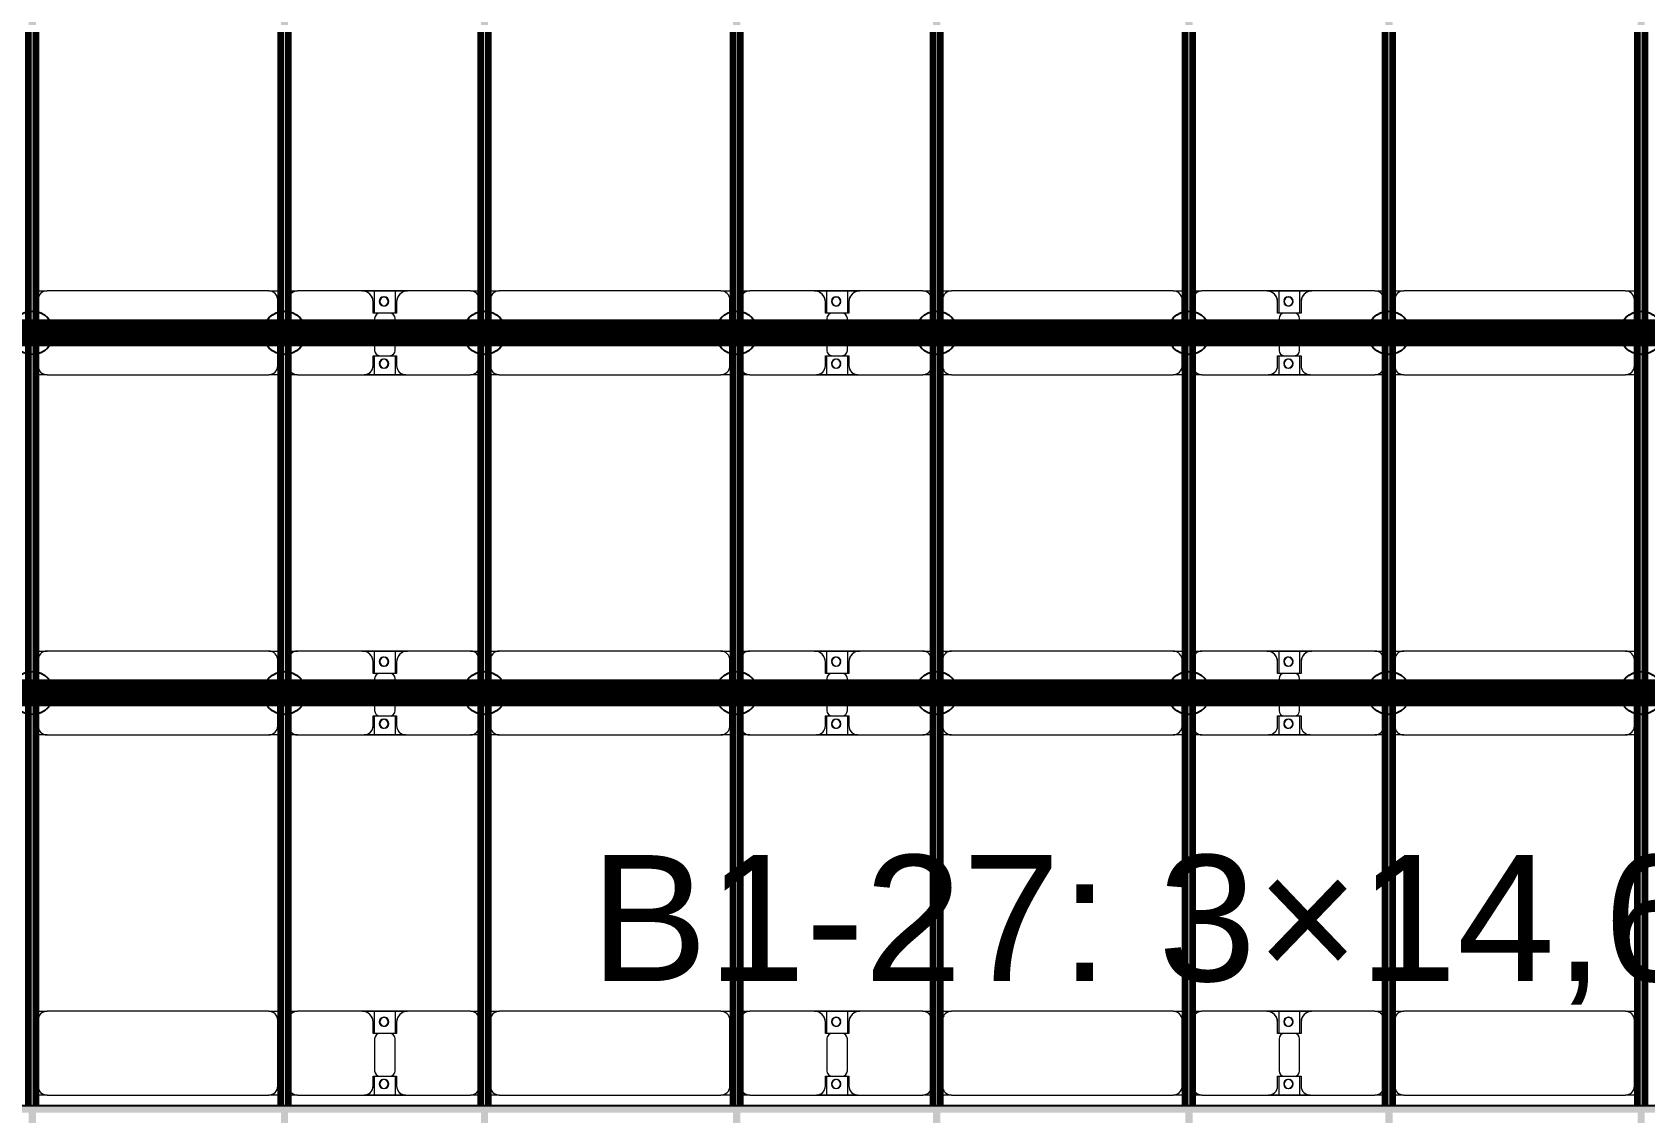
# Model space of a CAD drawing. Header units: millimetres. Extents: x -268744 to 115753, y -96240 to -10461.
# Drawn here: x -149299 to -140349, y -28647 to -22647 of the extents above; entities that cross this region are included whole.
import ezdxf

# ---------------------------------------------------------------- set-up
doc = ezdxf.new("R2010")
doc.units = ezdxf.units.MM
doc.layers.add('A-GENM', color=13, linetype='Continuous', lineweight=9)
doc.layers.add('S-BEAM', color=12, linetype='Continuous', lineweight=9)
doc.layers.add('GC-GHI CHU', color=2, linetype='Continuous')
doc.layers.add('GC-HOP 40x60 GIA CUONG', color=1, linetype='Continuous')
doc.styles.add('GC_VN', font='arial.ttf')

# ---------------------------------------------------------------- blocks, each defined once
blk = doc.blocks.new('Dầm C52 - Hộp 40x60-V24-KHUNG KẾT CẤU BÈ PIN 1')
at = {"layer": 'S-BEAM', "lineweight": 25}
blk.add_hatch(color=4, dxfattribs=at).paths.add_polyline_path([(-145811, -20), (145811, -20), (145811, 20), (-145811, 20)])
at = {"layer": 'S-BEAM', "color": 4, "lineweight": 25}
blk.add_line((-145811, 20), (145811, 20), dxfattribs=at)
blk = doc.blocks.new('Dầm C52 - Dầm C52-V2-KHUNG KẾT CẤU BÈ PIN 1')
at = {"layer": 'S-BEAM', "lineweight": 140}
h = blk.add_hatch(color=1, dxfattribs=at)
h.paths.add_polyline_path([(-25480.9, 20), (-25480.9, -20), (-25440.9, -20), (-25440.9, 20)])
h.paths.add_polyline_path([(-25400.9, 20), (-25400.9, -20), (-19440.9, -20), (-19443, 20), (-24983.5, 20)])
h.paths.add_polyline_path([(-19400.9, 20), (-19400.9, -20), (-13440.9, -20), (-13440.9, 20), (-18519.6, 20)])
h.paths.add_polyline_path([(-13400.9, -20), (-7440.9, -20), (-7440.9, 20), (-13400.9, 20)])
h.paths.add_polyline_path([(-7400.9, 20), (-7400.9, -20), (-1440.9, -20), (-1440.9, 20), (-6515.3, 20)])
h.paths.add_polyline_path([(-1400.9, 20), (-1400.9, -20), (4559.1, -20), (4559.1, 20), (-974.9, 20)])
h.paths.add_polyline_path([(4599.1, -20), (10559.1, -20), (10559.1, 20), (4599.1, 20)])
h.paths.add_polyline_path([(10599.1, -20), (16559.1, -20), (16559.1, 20), (10599.1, 20)])
h.paths.add_polyline_path([(16599.1, 20), (16599.1, -20), (22559.1, -20), (22559.1, 20), (17493.2, 20)])
h.paths.add_polyline_path([(22599.1, 20), (22599.1, -20), (25259.1, -20), (25259.1, 20), (23033.7, 20)])
h.paths.add_polyline_path([(25299.1, -20), (25480.9, -20), (25480.9, 20), (25299.1, 20)])
at = {"layer": 'S-BEAM', "color": 1, "lineweight": 140}
for p, q in [((16599.1, 20), (22559.1, 20)), ((22559.1, -20), (16599.1, -20))]:
    blk.add_line(p, q, dxfattribs=at)
blk = doc.blocks.new('Dầm C52 - Dầm C52-102503-KHUNG KẾT CẤU BÈ PIN 1')
at = {"layer": 'S-BEAM', "lineweight": 140}
h = blk.add_hatch(color=1, dxfattribs=at)
h.paths.add_polyline_path([(-25480.9, 20), (-25480.9, -20), (-25440.9, -20), (-25440.9, 20)])
h.paths.add_polyline_path([(-25400.9, 20), (-25400.9, -20), (-19440.9, -20), (-19443, 20), (-24983.5, 20)])
h.paths.add_polyline_path([(-19400.9, 20), (-19400.9, -20), (-13440.9, -20), (-13440.9, 20), (-17596.2, 20)])
h.paths.add_polyline_path([(-13400.9, -20), (-7440.9, -20), (-7440.9, 20), (-13400.9, 20)])
h.paths.add_polyline_path([(-7400.9, -20), (-1440.9, -20), (-1440.9, 20), (-7400.9, 20)])
h.paths.add_polyline_path([(-1400.9, -20), (4559.1, -20), (4559.1, 20), (-1400.9, 20)])
h.paths.add_polyline_path([(4599.1, -20), (10559.1, -20), (10559.1, 20), (4599.1, 20)])
h.paths.add_polyline_path([(10599.1, 20), (10599.1, -20), (16559.1, -20), (16559.1, 20), (11952.8, 20)])
h.paths.add_polyline_path([(16599.1, -20), (22559.1, -20), (22559.1, 20), (16599.1, 20)])
h.paths.add_polyline_path([(22599.1, -20), (25259.1, -20), (25259.1, 20), (22599.1, 20)])
h.paths.add_polyline_path([(25299.1, -20), (25441.8, -20), (25441.8, 20), (25299.1, 20)])
at = {"layer": 'S-BEAM', "color": 1, "lineweight": 140}
for p, q in [((16599.1, 20), (22559.1, 20)), ((22559.1, -20), (16599.1, -20))]:
    blk.add_line(p, q, dxfattribs=at)
blk = doc.blocks.new('Dai phao do pin - DẢI PHAO ĐỠ PIN-V50-KHUNG KẾT CẤU BÈ PIN 1')
at = {"layer": 'A-GENM', "color": 7}
for p, q in [((31947.6, 241.6), (32009.7, 241.6)), ((31947.6, 241.6), (32009.7, 241.6)), ((31959.7, 191.6), (31959.7, -173.4)), ((33240.3, 241.6), (32009.7, 241.6)), ((33240.3, 241.6), (33307.6, 241.6)), ((33240.3, 241.6), (33307.6, 241.6)), ((33290.3, -173.4), (33290.3, 191.6)), ((33347.6, 241.6), (33399.7, 241.6)), ((33347.6, 241.6), (33399.7, 241.6)), ((33349.7, 191.6), (33349.7, -173.4)), ((33759.7, 241.6), (33399.7, 241.6)), ((33759.7, 241.6), (33942.2, 241.6)), ((33942.2, 241.6), (33759.7, 241.6)), ((33819.7, 118.2), (33819.7, 181.6)), ((33827.8, 241.6), (34010.3, 241.6)), ((33827.8, 116.2), (33827.8, 241.6)), ((34010.3, 241.6), (33827.8, 241.6)), ((33942.2, 241.6), (33942.2, 116.2)), ((33950.3, 181.6), (33950.3, 118.2)), ((34360.3, 241.6), (34010.3, 241.6)), ((34360.3, 241.6), (34417.6, 241.6)), ((34360.3, 241.6), (34417.6, 241.6)), ((34410.3, -173.4), (34410.3, 191.6)), ((34457.6, 241.6), (34519.7, 241.6)), ((34457.6, 241.6), (34519.7, 241.6)), ((34469.7, 191.6), (34469.7, -173.4)), ((35750.3, 241.6), (34519.7, 241.6)), ((35750.3, 241.6), (35817.6, 241.6)), ((35750.3, 241.6), (35817.6, 241.6)), ((35800.3, -173.4), (35800.3, 191.6)), ((35857.6, 241.6), (35909.7, 241.6)), ((35857.6, 241.6), (35909.7, 241.6)), ((35859.7, 191.6), (35859.7, -173.4)), ((36269.7, 241.6), (35909.7, 241.6)), ((36269.7, 241.6), (36452.2, 241.6)), ((36452.2, 241.6), (36269.7, 241.6)), ((36329.7, 118.2), (36329.7, 181.6)), ((36337.8, 241.6), (36520.3, 241.6)), ((36337.8, 116.2), (36337.8, 241.6)), ((36520.3, 241.6), (36337.8, 241.6)), ((36452.2, 241.6), (36452.2, 116.2)), ((36460.3, 181.6), (36460.3, 118.2)), ((36870.3, 241.6), (36520.3, 241.6)), ((36870.3, 241.6), (36927.6, 241.6)), ((36870.3, 241.6), (36927.6, 241.6)), ((36920.3, -173.4), (36920.3, 191.6)), ((36967.6, 241.6), (37029.7, 241.6)), ((36967.6, 241.6), (37029.7, 241.6)), ((36979.7, 191.6), (36979.7, -173.4)), ((38260.3, 241.6), (37029.7, 241.6)), ((38260.3, 241.6), (38327.6, 241.6)), ((38260.3, 241.6), (38327.6, 241.6)), ((38310.3, -173.4), (38310.3, 191.6)), ((38367.6, 241.6), (38419.7, 241.6)), ((38367.6, 241.6), (38419.7, 241.6)), ((38369.7, 191.6), (38369.7, -173.4)), ((38779.7, 241.6), (38419.7, 241.6)), ((38779.7, 241.6), (38962.2, 241.6)), ((38962.2, 241.6), (38779.7, 241.6)), ((38839.7, 118.2), (38839.7, 181.6)), ((38847.8, 241.6), (39030.3, 241.6)), ((38847.8, 116.2), (38847.8, 241.6)), ((39030.3, 241.6), (38847.8, 241.6)), ((38962.2, 241.6), (38962.2, 116.2)), ((38970.3, 181.6), (38970.3, 118.2)), ((39380.3, 241.6), (39030.3, 241.6)), ((39380.3, 241.6), (39437.6, 241.6)), ((39380.3, 241.6), (39437.6, 241.6)), ((39430.3, -173.4), (39430.3, 191.6)), ((39477.6, 241.6), (39539.7, 241.6)), ((39477.6, 241.6), (39539.7, 241.6)), ((39489.7, 191.6), (39489.7, -173.4)), ((40770.3, 241.6), (39539.7, 241.6)), ((40770.3, 241.6), (40837.6, 241.6)), ((40770.3, 241.6), (40837.6, 241.6)), ((40820.3, -173.4), (40820.3, 191.6)), ((33912.2, 118.2), (33819.7, 118.2)), ((33950.3, 118.2), (33857.8, 118.2)), ((36422.2, 118.2), (36329.7, 118.2)), ((36460.3, 118.2), (36367.8, 118.2)), ((38932.2, 118.2), (38839.7, 118.2)), ((38970.3, 118.2), (38877.8, 118.2)), ((33827.8, 88.2), (33827.8, -88.2)), ((33942.2, -88.2), (33942.2, 88.2)), ((36337.8, 88.2), (36337.8, -88.2)), ((36452.2, -88.2), (36452.2, 88.2)), ((38847.8, 88.2), (38847.8, -88.2)), ((38962.2, -88.2), (38962.2, 88.2)), ((33819.7, -173.4), (33819.7, -118.2)), ((33819.7, -118.2), (33912.2, -118.2)), ((33827.8, -223.4), (33827.8, -116.2)), ((33857.8, -118.2), (33950.3, -118.2)), ((33942.2, -116.2), (33942.2, -223.4)), ((33950.3, -118.2), (33950.3, -173.4)), ((36329.7, -173.4), (36329.7, -118.2)), ((36329.7, -118.2), (36422.2, -118.2)), ((36337.8, -223.4), (36337.8, -116.2)), ((36367.8, -118.2), (36460.3, -118.2)), ((36452.2, -116.2), (36452.2, -223.4)), ((36460.3, -118.2), (36460.3, -173.4)), ((38839.7, -173.4), (38839.7, -118.2)), ((38839.7, -118.2), (38932.2, -118.2)), ((38847.8, -223.4), (38847.8, -116.2)), ((38877.8, -118.2), (38970.3, -118.2)), ((38962.2, -116.2), (38962.2, -223.4)), ((38970.3, -118.2), (38970.3, -173.4)), ((32009.7, -223.4), (31947.6, -223.4)), ((32009.7, -223.4), (31947.6, -223.4)), ((32009.7, -223.4), (33240.3, -223.4)), ((33307.6, -223.4), (33240.3, -223.4)), ((33307.6, -223.4), (33240.3, -223.4)), ((33399.7, -223.4), (33347.6, -223.4)), ((33399.7, -223.4), (33347.6, -223.4)), ((33399.7, -223.4), (33769.7, -223.4)), ((33942.2, -223.4), (33769.7, -223.4)), ((33769.7, -223.4), (33942.2, -223.4)), ((34000.3, -223.4), (33827.8, -223.4)), ((33827.8, -223.4), (34000.3, -223.4)), ((34000.3, -223.4), (34360.3, -223.4)), ((34417.6, -223.4), (34360.3, -223.4)), ((34417.6, -223.4), (34360.3, -223.4)), ((34519.7, -223.4), (34457.6, -223.4)), ((34519.7, -223.4), (34457.6, -223.4)), ((34519.7, -223.4), (35750.3, -223.4)), ((35817.6, -223.4), (35750.3, -223.4)), ((35817.6, -223.4), (35750.3, -223.4)), ((35909.7, -223.4), (35857.6, -223.4)), ((35909.7, -223.4), (35857.6, -223.4)), ((35909.7, -223.4), (36279.7, -223.4)), ((36452.2, -223.4), (36279.7, -223.4)), ((36279.7, -223.4), (36452.2, -223.4)), ((36510.3, -223.4), (36337.8, -223.4)), ((36337.8, -223.4), (36510.3, -223.4)), ((36510.3, -223.4), (36870.3, -223.4)), ((36927.6, -223.4), (36870.3, -223.4)), ((36927.6, -223.4), (36870.3, -223.4)), ((37029.7, -223.4), (36967.6, -223.4)), ((37029.7, -223.4), (36967.6, -223.4)), ((37029.7, -223.4), (38260.3, -223.4)), ((38327.6, -223.4), (38260.3, -223.4)), ((38327.6, -223.4), (38260.3, -223.4)), ((38419.7, -223.4), (38367.6, -223.4)), ((38419.7, -223.4), (38367.6, -223.4)), ((38419.7, -223.4), (38789.7, -223.4)), ((38962.2, -223.4), (38789.7, -223.4)), ((38789.7, -223.4), (38962.2, -223.4)), ((39020.3, -223.4), (38847.8, -223.4)), ((38847.8, -223.4), (39020.3, -223.4)), ((39020.3, -223.4), (39380.3, -223.4)), ((39437.6, -223.4), (39380.3, -223.4)), ((39437.6, -223.4), (39380.3, -223.4)), ((39539.7, -223.4), (39477.6, -223.4)), ((39539.7, -223.4), (39477.6, -223.4)), ((39539.7, -223.4), (40770.3, -223.4)), ((40837.6, -223.4), (40770.3, -223.4)), ((40837.6, -223.4), (40770.3, -223.4))]:
    blk.add_line(p, q, dxfattribs=at)
for centre, radius, start, end in [((32009.7, 191.6), 50, 90, 180), ((32009.7, 191.6), 50, 150, 180), ((32009.7, 191.6), 50, 105, 135), ((33240.3, 191.6), 50, 360, 90), ((33240.3, 191.6), 50, 60, 90), ((33240.3, 191.6), 50, 15, 30), ((33399.7, 191.6), 50, 90, 180), ((33399.7, 191.6), 50, 105, 180), ((33759.7, 181.6), 60, 360, 90), ((33759.7, 181.6), 60, 360, 60), ((33878.6, 183.2), 25, 360, 180), ((33878.6, 183.2), 25, 180, 0), ((33878.6, 183.2), 25, 0, 165), ((33881.4, 183.2), 25, 0, 180), ((33881.4, 183.2), 25, 90, 180), ((33881.4, 183.2), 25, 180, 360), ((33881.4, 183.2), 25, 180, 300), ((33878.6, 183.2), 25, 210, 0), ((33881.4, 183.2), 25, 15, 75), ((34010.3, 181.6), 60, 90, 180), ((34010.3, 181.6), 60, 120, 180), ((34360.3, 191.6), 50, 0, 90), ((34360.3, 191.6), 50, 0, 75), ((34519.7, 191.6), 50, 90, 180), ((34519.7, 191.6), 50, 150, 180), ((34519.7, 191.6), 50, 105, 135), ((35750.3, 191.6), 50, 360, 90), ((35750.3, 191.6), 50, 60, 90), ((35750.3, 191.6), 50, 15, 30), ((35909.7, 191.6), 50, 90, 180), ((35909.7, 191.6), 50, 105, 180), ((36269.7, 181.6), 60, 360, 90), ((36269.7, 181.6), 60, 360, 60), ((36388.6, 183.2), 25, 360, 180), ((36388.6, 183.2), 25, 180, 0), ((36388.6, 183.2), 25, 0, 165), ((36391.4, 183.2), 25, 0, 180), ((36391.4, 183.2), 25, 90, 180), ((36391.4, 183.2), 25, 180, 0), ((36391.4, 183.2), 25, 180, 300), ((36388.6, 183.2), 25, 210, 0), ((36391.4, 183.2), 25, 15, 75), ((36520.3, 181.6), 60, 90, 180), ((36520.3, 181.6), 60, 120, 180), ((36870.3, 191.6), 50, 360, 90), ((36870.3, 191.6), 50, 360, 75), ((37029.7, 191.6), 50, 90, 180), ((37029.7, 191.6), 50, 150, 180), ((37029.7, 191.6), 50, 105, 135), ((38260.3, 191.6), 50, 0, 90), ((38260.3, 191.6), 50, 60, 90), ((38260.3, 191.6), 50, 15, 30), ((38419.7, 191.6), 50, 90, 180), ((38419.7, 191.6), 50, 105, 180), ((38779.7, 181.6), 60, 360, 90), ((38779.7, 181.6), 60, 360, 60), ((38898.6, 183.2), 25, 360, 180), ((38898.6, 183.2), 25, 180, 0), ((38898.6, 183.2), 25, 0, 165), ((38901.4, 183.2), 25, 360, 180), ((38901.4, 183.2), 25, 90, 180), ((38901.4, 183.2), 25, 180, 360), ((38901.4, 183.2), 25, 180, 300), ((38898.6, 183.2), 25, 210, 0), ((38901.4, 183.2), 25, 15, 75), ((39030.3, 181.6), 60, 90, 180), ((39030.3, 181.6), 60, 120, 180), ((39380.3, 191.6), 50, 0, 90), ((39380.3, 191.6), 50, 0, 75), ((39539.7, 191.6), 50, 90, 180), ((39539.7, 191.6), 50, 150, 180), ((39539.7, 191.6), 50, 105, 135), ((40770.3, 191.6), 50, 0, 90), ((40770.3, 191.6), 50, 60, 90), ((40770.3, 191.6), 50, 15, 30), ((33857.8, 88.2), 30, 90, 180), ((33881.4, 183.2), 25, 330, 345), ((33912.2, 88.2), 30, 0, 90), ((36367.8, 88.2), 30, 90, 180), ((36391.4, 183.2), 25, 330, 345), ((36422.2, 88.2), 30, 0, 90), ((38877.8, 88.2), 30, 90, 180), ((38901.4, 183.2), 25, 330, 345), ((38932.2, 88.2), 30, 0, 90), ((33857.8, -88.2), 30, 180, 270), ((33912.2, -88.2), 30, 270, 0), ((36367.8, -88.2), 30, 180, 270), ((36422.2, -88.2), 30, 270, 0), ((38877.8, -88.2), 30, 180, 270), ((38932.2, -88.2), 30, 270, 0), ((32009.7, -173.4), 50, 180, 270), ((32009.7, -173.4), 50, 180, 210), ((33240.3, -173.4), 50, 270, 360), ((33240.3, -173.4), 50, 330, 360), ((33399.7, -173.4), 50, 180, 270), ((33399.7, -173.4), 50, 180, 255), ((33769.7, -173.4), 50, 270, 0), ((33769.7, -173.4), 50, 285, 0), ((33878.6, -161.8), 25, 0, 180), ((33878.6, -161.8), 25, 180, 0), ((33878.6, -161.8), 25, 105, 165), ((33878.6, -161.8), 25, 195, 0), ((33881.4, -161.8), 25, 0, 180), ((33881.4, -161.8), 25, 105, 180), ((33881.4, -161.8), 25, 180, 0), ((33881.4, -161.8), 25, 180, 270), ((33878.6, -161.8), 25, 0, 75), ((33881.4, -161.8), 25, 15, 75), ((33881.4, -161.8), 25, 285, 345), ((34000.3, -173.4), 50, 180, 270), ((34000.3, -173.4), 50, 180, 255), ((34360.3, -173.4), 50, 270, 0), ((34360.3, -173.4), 50, 285, 0), ((34519.7, -173.4), 50, 180, 270), ((34519.7, -173.4), 50, 180, 210), ((35750.3, -173.4), 50, 270, 360), ((35750.3, -173.4), 50, 330, 360), ((35909.7, -173.4), 50, 180, 270), ((35909.7, -173.4), 50, 180, 255), ((36279.7, -173.4), 50, 270, 0), ((36279.7, -173.4), 50, 285, 0), ((36388.6, -161.8), 25, 360, 180), ((36388.6, -161.8), 25, 180, 0), ((36388.6, -161.8), 25, 105, 165), ((36388.6, -161.8), 25, 195, 0), ((36391.4, -161.8), 25, 360, 180), ((36391.4, -161.8), 25, 105, 180), ((36391.4, -161.8), 25, 180, 0), ((36391.4, -161.8), 25, 180, 270), ((36388.6, -161.8), 25, 0, 75), ((36391.4, -161.8), 25, 15, 75), ((36391.4, -161.8), 25, 285, 345), ((36510.3, -173.4), 50, 180, 270), ((36510.3, -173.4), 50, 180, 255), ((36870.3, -173.4), 50, 270, 360), ((36870.3, -173.4), 50, 285, 360), ((37029.7, -173.4), 50, 180, 270), ((37029.7, -173.4), 50, 180, 210), ((38260.3, -173.4), 50, 270, 0), ((38260.3, -173.4), 50, 330, 360), ((38419.7, -173.4), 50, 180, 270), ((38419.7, -173.4), 50, 180, 255), ((38789.7, -173.4), 50, 270, 360), ((38789.7, -173.4), 50, 285, 360), ((38898.6, -161.8), 25, 0, 180), ((38898.6, -161.8), 25, 180, 0), ((38898.6, -161.8), 25, 105, 165), ((38898.6, -161.8), 25, 195, 0), ((38901.4, -161.8), 25, 360, 180), ((38901.4, -161.8), 25, 105, 180), ((38901.4, -161.8), 25, 180, 0), ((38901.4, -161.8), 25, 180, 270), ((38898.6, -161.8), 25, 0, 75), ((38901.4, -161.8), 25, 15, 75), ((38901.4, -161.8), 25, 285, 345), ((39020.3, -173.4), 50, 180, 270), ((39020.3, -173.4), 50, 180, 255), ((39380.3, -173.4), 50, 270, 0), ((39380.3, -173.4), 50, 285, 0), ((39539.7, -173.4), 50, 180, 270), ((39539.7, -173.4), 50, 180, 210), ((40770.3, -173.4), 50, 270, 360), ((40770.3, -173.4), 50, 330, 360), ((32009.7, -173.4), 50, 240, 270), ((33240.3, -173.4), 50, 285, 300), ((34519.7, -173.4), 50, 240, 270), ((35750.3, -173.4), 50, 285, 300), ((37029.7, -173.4), 50, 240, 270), ((38260.3, -173.4), 50, 285, 300), ((39539.7, -173.4), 50, 240, 270), ((40770.3, -173.4), 50, 285, 300)]:
    blk.add_arc(centre, radius, start, end, dxfattribs=at)
blk = doc.blocks.new('Dai phao do pin - DẢI PHAO ĐỠ PIN-V51-KHUNG KẾT CẤU BÈ PIN 1')
at = {"layer": 'A-GENM', "color": 7}
for p, q in [((31947.6, 241.6), (32009.7, 241.6)), ((31947.6, 241.6), (32009.7, 241.6)), ((31959.7, 191.6), (31959.7, -173.4)), ((33240.3, 241.6), (32009.7, 241.6)), ((33240.3, 241.6), (33307.6, 241.6)), ((33240.3, 241.6), (33307.6, 241.6)), ((33290.3, -173.4), (33290.3, 191.6)), ((33347.6, 241.6), (33399.7, 241.6)), ((33347.6, 241.6), (33399.7, 241.6)), ((33349.7, 191.6), (33349.7, -173.4)), ((33759.7, 241.6), (33399.7, 241.6)), ((33759.7, 241.6), (33942.2, 241.6)), ((33942.2, 241.6), (33759.7, 241.6)), ((33819.7, 118.2), (33819.7, 181.6)), ((33827.8, 241.6), (34010.3, 241.6)), ((33827.8, 116.2), (33827.8, 241.6)), ((34010.3, 241.6), (33827.8, 241.6)), ((33942.2, 241.6), (33942.2, 116.2)), ((33950.3, 181.6), (33950.3, 118.2)), ((34360.3, 241.6), (34010.3, 241.6)), ((34360.3, 241.6), (34417.6, 241.6)), ((34360.3, 241.6), (34417.6, 241.6)), ((34410.3, -173.4), (34410.3, 191.6)), ((34457.6, 241.6), (34519.7, 241.6)), ((34457.6, 241.6), (34519.7, 241.6)), ((34469.7, 191.6), (34469.7, -173.4)), ((35750.3, 241.6), (34519.7, 241.6)), ((35750.3, 241.6), (35817.6, 241.6)), ((35750.3, 241.6), (35817.6, 241.6)), ((35800.3, -173.4), (35800.3, 191.6)), ((35857.6, 241.6), (35909.7, 241.6)), ((35857.6, 241.6), (35909.7, 241.6)), ((35859.7, 191.6), (35859.7, -173.4)), ((36269.7, 241.6), (35909.7, 241.6)), ((36269.7, 241.6), (36452.2, 241.6)), ((36452.2, 241.6), (36269.7, 241.6)), ((36329.7, 118.2), (36329.7, 181.6)), ((36337.8, 241.6), (36520.3, 241.6)), ((36337.8, 116.2), (36337.8, 241.6)), ((36520.3, 241.6), (36337.8, 241.6)), ((36452.2, 241.6), (36452.2, 116.2)), ((36460.3, 181.6), (36460.3, 118.2)), ((36870.3, 241.6), (36520.3, 241.6)), ((36870.3, 241.6), (36927.6, 241.6)), ((36870.3, 241.6), (36927.6, 241.6)), ((36920.3, -173.4), (36920.3, 191.6)), ((36967.6, 241.6), (37029.7, 241.6)), ((36967.6, 241.6), (37029.7, 241.6)), ((36979.7, 191.6), (36979.7, -173.4)), ((38260.3, 241.6), (37029.7, 241.6)), ((38260.3, 241.6), (38327.6, 241.6)), ((38260.3, 241.6), (38327.6, 241.6)), ((38310.3, -173.4), (38310.3, 191.6)), ((38367.6, 241.6), (38419.7, 241.6)), ((38367.6, 241.6), (38419.7, 241.6)), ((38369.7, 191.6), (38369.7, -173.4)), ((38779.7, 241.6), (38419.7, 241.6)), ((38779.7, 241.6), (38962.2, 241.6)), ((38962.2, 241.6), (38779.7, 241.6)), ((38839.7, 118.2), (38839.7, 181.6)), ((38847.8, 241.6), (39030.3, 241.6)), ((38847.8, 116.2), (38847.8, 241.6)), ((39030.3, 241.6), (38847.8, 241.6)), ((38962.2, 241.6), (38962.2, 116.2)), ((38970.3, 181.6), (38970.3, 118.2)), ((39380.3, 241.6), (39030.3, 241.6)), ((39380.3, 241.6), (39437.6, 241.6)), ((39380.3, 241.6), (39437.6, 241.6)), ((39430.3, -173.4), (39430.3, 191.6)), ((39477.6, 241.6), (39539.7, 241.6)), ((39477.6, 241.6), (39539.7, 241.6)), ((39489.7, 191.6), (39489.7, -173.4)), ((40770.3, 241.6), (39539.7, 241.6)), ((40770.3, 241.6), (40837.6, 241.6)), ((40770.3, 241.6), (40837.6, 241.6)), ((40820.3, -173.4), (40820.3, 191.6)), ((33912.2, 118.2), (33819.7, 118.2)), ((33950.3, 118.2), (33857.8, 118.2)), ((36422.2, 118.2), (36329.7, 118.2)), ((36460.3, 118.2), (36367.8, 118.2)), ((38932.2, 118.2), (38839.7, 118.2)), ((38970.3, 118.2), (38877.8, 118.2)), ((33827.8, 88.2), (33827.8, -88.2)), ((33942.2, -88.2), (33942.2, 88.2)), ((36337.8, 88.2), (36337.8, -88.2)), ((36452.2, -88.2), (36452.2, 88.2)), ((38847.8, 88.2), (38847.8, -88.2)), ((38962.2, -88.2), (38962.2, 88.2)), ((33819.7, -173.4), (33819.7, -118.2)), ((33819.7, -118.2), (33912.2, -118.2)), ((33827.8, -223.4), (33827.8, -116.2)), ((33857.8, -118.2), (33950.3, -118.2)), ((33942.2, -116.2), (33942.2, -223.4)), ((33950.3, -118.2), (33950.3, -173.4)), ((36329.7, -173.4), (36329.7, -118.2)), ((36329.7, -118.2), (36422.2, -118.2)), ((36337.8, -223.4), (36337.8, -116.2)), ((36367.8, -118.2), (36460.3, -118.2)), ((36452.2, -116.2), (36452.2, -223.4)), ((36460.3, -118.2), (36460.3, -173.4)), ((38839.7, -173.4), (38839.7, -118.2)), ((38839.7, -118.2), (38932.2, -118.2)), ((38847.8, -223.4), (38847.8, -116.2)), ((38877.8, -118.2), (38970.3, -118.2)), ((38962.2, -116.2), (38962.2, -223.4)), ((38970.3, -118.2), (38970.3, -173.4)), ((32009.7, -223.4), (31947.6, -223.4)), ((32009.7, -223.4), (31947.6, -223.4)), ((32009.7, -223.4), (33240.3, -223.4)), ((33307.6, -223.4), (33240.3, -223.4)), ((33307.6, -223.4), (33240.3, -223.4)), ((33399.7, -223.4), (33347.6, -223.4)), ((33399.7, -223.4), (33347.6, -223.4)), ((33399.7, -223.4), (33769.7, -223.4)), ((33942.2, -223.4), (33769.7, -223.4)), ((33769.7, -223.4), (33942.2, -223.4)), ((34000.3, -223.4), (33827.8, -223.4)), ((33827.8, -223.4), (34000.3, -223.4)), ((34000.3, -223.4), (34360.3, -223.4)), ((34417.6, -223.4), (34360.3, -223.4)), ((34417.6, -223.4), (34360.3, -223.4)), ((34519.7, -223.4), (34457.6, -223.4)), ((34519.7, -223.4), (34457.6, -223.4)), ((34519.7, -223.4), (35750.3, -223.4)), ((35817.6, -223.4), (35750.3, -223.4)), ((35817.6, -223.4), (35750.3, -223.4)), ((35909.7, -223.4), (35857.6, -223.4)), ((35909.7, -223.4), (35857.6, -223.4)), ((35909.7, -223.4), (36279.7, -223.4)), ((36452.2, -223.4), (36279.7, -223.4)), ((36279.7, -223.4), (36452.2, -223.4)), ((36510.3, -223.4), (36337.8, -223.4)), ((36337.8, -223.4), (36510.3, -223.4)), ((36510.3, -223.4), (36870.3, -223.4)), ((36927.6, -223.4), (36870.3, -223.4)), ((36927.6, -223.4), (36870.3, -223.4)), ((37029.7, -223.4), (36967.6, -223.4)), ((37029.7, -223.4), (36967.6, -223.4)), ((37029.7, -223.4), (38260.3, -223.4)), ((38327.6, -223.4), (38260.3, -223.4)), ((38327.6, -223.4), (38260.3, -223.4)), ((38419.7, -223.4), (38367.6, -223.4)), ((38419.7, -223.4), (38367.6, -223.4)), ((38419.7, -223.4), (38789.7, -223.4)), ((38962.2, -223.4), (38789.7, -223.4)), ((38789.7, -223.4), (38962.2, -223.4)), ((39020.3, -223.4), (38847.8, -223.4)), ((38847.8, -223.4), (39020.3, -223.4)), ((39020.3, -223.4), (39380.3, -223.4)), ((39437.6, -223.4), (39380.3, -223.4)), ((39437.6, -223.4), (39380.3, -223.4)), ((39539.7, -223.4), (39477.6, -223.4)), ((39539.7, -223.4), (39477.6, -223.4)), ((39539.7, -223.4), (40770.3, -223.4)), ((40837.6, -223.4), (40770.3, -223.4)), ((40837.6, -223.4), (40770.3, -223.4))]:
    blk.add_line(p, q, dxfattribs=at)
for centre, radius, start, end in [((32009.7, 191.6), 50, 90, 180), ((32009.7, 191.6), 50, 150, 180), ((32009.7, 191.6), 50, 105, 135), ((33240.3, 191.6), 50, 360, 90), ((33240.3, 191.6), 50, 60, 90), ((33240.3, 191.6), 50, 15, 30), ((33399.7, 191.6), 50, 90, 180), ((33399.7, 191.6), 50, 105, 180), ((33759.7, 181.6), 60, 360, 90), ((33759.7, 181.6), 60, 360, 60), ((33878.6, 183.2), 25, 360, 180), ((33878.6, 183.2), 25, 180, 0), ((33878.6, 183.2), 25, 0, 165), ((33881.4, 183.2), 25, 0, 180), ((33881.4, 183.2), 25, 90, 180), ((33881.4, 183.2), 25, 180, 360), ((33881.4, 183.2), 25, 180, 300), ((33878.6, 183.2), 25, 210, 0), ((33881.4, 183.2), 25, 15, 75), ((34010.3, 181.6), 60, 90, 180), ((34010.3, 181.6), 60, 120, 180), ((34360.3, 191.6), 50, 0, 90), ((34360.3, 191.6), 50, 0, 75), ((34519.7, 191.6), 50, 90, 180), ((34519.7, 191.6), 50, 150, 180), ((34519.7, 191.6), 50, 105, 135), ((35750.3, 191.6), 50, 360, 90), ((35750.3, 191.6), 50, 60, 90), ((35750.3, 191.6), 50, 15, 30), ((35909.7, 191.6), 50, 90, 180), ((35909.7, 191.6), 50, 105, 180), ((36269.7, 181.6), 60, 360, 90), ((36269.7, 181.6), 60, 360, 60), ((36388.6, 183.2), 25, 360, 180), ((36388.6, 183.2), 25, 180, 0), ((36388.6, 183.2), 25, 0, 165), ((36391.4, 183.2), 25, 0, 180), ((36391.4, 183.2), 25, 90, 180), ((36391.4, 183.2), 25, 180, 0), ((36391.4, 183.2), 25, 180, 300), ((36388.6, 183.2), 25, 210, 0), ((36391.4, 183.2), 25, 15, 75), ((36520.3, 181.6), 60, 90, 180), ((36520.3, 181.6), 60, 120, 180), ((36870.3, 191.6), 50, 360, 90), ((36870.3, 191.6), 50, 360, 75), ((37029.7, 191.6), 50, 90, 180), ((37029.7, 191.6), 50, 150, 180), ((37029.7, 191.6), 50, 105, 135), ((38260.3, 191.6), 50, 0, 90), ((38260.3, 191.6), 50, 60, 90), ((38260.3, 191.6), 50, 15, 30), ((38419.7, 191.6), 50, 90, 180), ((38419.7, 191.6), 50, 105, 180), ((38779.7, 181.6), 60, 360, 90), ((38779.7, 181.6), 60, 360, 60), ((38898.6, 183.2), 25, 360, 180), ((38898.6, 183.2), 25, 180, 0), ((38898.6, 183.2), 25, 0, 165), ((38901.4, 183.2), 25, 360, 180), ((38901.4, 183.2), 25, 90, 180), ((38901.4, 183.2), 25, 180, 360), ((38901.4, 183.2), 25, 180, 300), ((38898.6, 183.2), 25, 210, 0), ((38901.4, 183.2), 25, 15, 75), ((39030.3, 181.6), 60, 90, 180), ((39030.3, 181.6), 60, 120, 180), ((39380.3, 191.6), 50, 0, 90), ((39380.3, 191.6), 50, 0, 75), ((39539.7, 191.6), 50, 90, 180), ((39539.7, 191.6), 50, 150, 180), ((39539.7, 191.6), 50, 105, 135), ((40770.3, 191.6), 50, 0, 90), ((40770.3, 191.6), 50, 60, 90), ((40770.3, 191.6), 50, 15, 30), ((33857.8, 88.2), 30, 90, 180), ((33881.4, 183.2), 25, 330, 345), ((33912.2, 88.2), 30, 0, 90), ((36367.8, 88.2), 30, 90, 180), ((36391.4, 183.2), 25, 330, 345), ((36422.2, 88.2), 30, 0, 90), ((38877.8, 88.2), 30, 90, 180), ((38901.4, 183.2), 25, 330, 345), ((38932.2, 88.2), 30, 0, 90), ((33857.8, -88.2), 30, 180, 270), ((33912.2, -88.2), 30, 270, 0), ((36367.8, -88.2), 30, 180, 270), ((36422.2, -88.2), 30, 270, 0), ((38877.8, -88.2), 30, 180, 270), ((38932.2, -88.2), 30, 270, 0), ((32009.7, -173.4), 50, 180, 270), ((32009.7, -173.4), 50, 180, 210), ((33240.3, -173.4), 50, 270, 360), ((33240.3, -173.4), 50, 330, 360), ((33399.7, -173.4), 50, 180, 270), ((33399.7, -173.4), 50, 180, 255), ((33769.7, -173.4), 50, 270, 0), ((33769.7, -173.4), 50, 285, 0), ((33878.6, -161.8), 25, 0, 180), ((33878.6, -161.8), 25, 180, 0), ((33878.6, -161.8), 25, 105, 165), ((33878.6, -161.8), 25, 195, 0), ((33881.4, -161.8), 25, 0, 180), ((33881.4, -161.8), 25, 105, 180), ((33881.4, -161.8), 25, 180, 0), ((33881.4, -161.8), 25, 180, 270), ((33878.6, -161.8), 25, 0, 75), ((33881.4, -161.8), 25, 15, 75), ((33881.4, -161.8), 25, 285, 345), ((34000.3, -173.4), 50, 180, 270), ((34000.3, -173.4), 50, 180, 255), ((34360.3, -173.4), 50, 270, 0), ((34360.3, -173.4), 50, 285, 0), ((34519.7, -173.4), 50, 180, 270), ((34519.7, -173.4), 50, 180, 210), ((35750.3, -173.4), 50, 270, 360), ((35750.3, -173.4), 50, 330, 360), ((35909.7, -173.4), 50, 180, 270), ((35909.7, -173.4), 50, 180, 255), ((36279.7, -173.4), 50, 270, 0), ((36279.7, -173.4), 50, 285, 0), ((36388.6, -161.8), 25, 360, 180), ((36388.6, -161.8), 25, 180, 0), ((36388.6, -161.8), 25, 105, 165), ((36388.6, -161.8), 25, 195, 0), ((36391.4, -161.8), 25, 360, 180), ((36391.4, -161.8), 25, 105, 180), ((36391.4, -161.8), 25, 180, 0), ((36391.4, -161.8), 25, 180, 270), ((36388.6, -161.8), 25, 0, 75), ((36391.4, -161.8), 25, 15, 75), ((36391.4, -161.8), 25, 285, 345), ((36510.3, -173.4), 50, 180, 270), ((36510.3, -173.4), 50, 180, 255), ((36870.3, -173.4), 50, 270, 360), ((36870.3, -173.4), 50, 285, 360), ((37029.7, -173.4), 50, 180, 270), ((37029.7, -173.4), 50, 180, 210), ((38260.3, -173.4), 50, 270, 0), ((38260.3, -173.4), 50, 330, 360), ((38419.7, -173.4), 50, 180, 270), ((38419.7, -173.4), 50, 180, 255), ((38789.7, -173.4), 50, 270, 360), ((38789.7, -173.4), 50, 285, 360), ((38898.6, -161.8), 25, 0, 180), ((38898.6, -161.8), 25, 180, 0), ((38898.6, -161.8), 25, 105, 165), ((38898.6, -161.8), 25, 195, 0), ((38901.4, -161.8), 25, 360, 180), ((38901.4, -161.8), 25, 105, 180), ((38901.4, -161.8), 25, 180, 0), ((38901.4, -161.8), 25, 180, 270), ((38898.6, -161.8), 25, 0, 75), ((38901.4, -161.8), 25, 15, 75), ((38901.4, -161.8), 25, 285, 345), ((39020.3, -173.4), 50, 180, 270), ((39020.3, -173.4), 50, 180, 255), ((39380.3, -173.4), 50, 270, 0), ((39380.3, -173.4), 50, 285, 0), ((39539.7, -173.4), 50, 180, 270), ((39539.7, -173.4), 50, 180, 210), ((40770.3, -173.4), 50, 270, 360), ((40770.3, -173.4), 50, 330, 360), ((32009.7, -173.4), 50, 240, 270), ((33240.3, -173.4), 50, 285, 300), ((34519.7, -173.4), 50, 240, 270), ((35750.3, -173.4), 50, 285, 300), ((37029.7, -173.4), 50, 240, 270), ((38260.3, -173.4), 50, 285, 300), ((39539.7, -173.4), 50, 240, 270), ((40770.3, -173.4), 50, 285, 300)]:
    blk.add_arc(centre, radius, start, end, dxfattribs=at)
blk = doc.blocks.new('Dai phao do pin - DẢI PHAO ĐỠ PIN-V52-KHUNG KẾT CẤU BÈ PIN 1')
at = {"layer": 'A-GENM', "color": 7}
for p, q in [((31947.6, 241.6), (32009.7, 241.6)), ((31947.6, 241.6), (32009.7, 241.6)), ((31959.7, 191.6), (31959.7, -173.4)), ((33240.3, 241.6), (32009.7, 241.6)), ((33240.3, 241.6), (33307.6, 241.6)), ((33240.3, 241.6), (33307.6, 241.6)), ((33290.3, -173.4), (33290.3, 191.6)), ((33347.6, 241.6), (33399.7, 241.6)), ((33347.6, 241.6), (33399.7, 241.6)), ((33349.7, 191.6), (33349.7, -173.4)), ((33759.7, 241.6), (33399.7, 241.6)), ((33759.7, 241.6), (33942.2, 241.6)), ((33942.2, 241.6), (33759.7, 241.6)), ((33819.7, 118.2), (33819.7, 181.6)), ((33827.8, 241.6), (34010.3, 241.6)), ((33827.8, 116.2), (33827.8, 241.6)), ((34010.3, 241.6), (33827.8, 241.6)), ((33942.2, 241.6), (33942.2, 116.2)), ((33950.3, 181.6), (33950.3, 118.2)), ((34360.3, 241.6), (34010.3, 241.6)), ((34360.3, 241.6), (34417.6, 241.6)), ((34360.3, 241.6), (34417.6, 241.6)), ((34410.3, -173.4), (34410.3, 191.6)), ((34457.6, 241.6), (34519.7, 241.6)), ((34457.6, 241.6), (34519.7, 241.6)), ((34469.7, 191.6), (34469.7, -173.4)), ((35750.3, 241.6), (34519.7, 241.6)), ((35750.3, 241.6), (35817.6, 241.6)), ((35750.3, 241.6), (35817.6, 241.6)), ((35800.3, -173.4), (35800.3, 191.6)), ((35857.6, 241.6), (35909.7, 241.6)), ((35857.6, 241.6), (35909.7, 241.6)), ((35859.7, 191.6), (35859.7, -173.4)), ((36269.7, 241.6), (35909.7, 241.6)), ((36269.7, 241.6), (36452.2, 241.6)), ((36452.2, 241.6), (36269.7, 241.6)), ((36329.7, 118.2), (36329.7, 181.6)), ((36337.8, 241.6), (36520.3, 241.6)), ((36337.8, 116.2), (36337.8, 241.6)), ((36520.3, 241.6), (36337.8, 241.6)), ((36452.2, 241.6), (36452.2, 116.2)), ((36460.3, 181.6), (36460.3, 118.2)), ((36870.3, 241.6), (36520.3, 241.6)), ((36870.3, 241.6), (36927.6, 241.6)), ((36870.3, 241.6), (36927.6, 241.6)), ((36920.3, -173.4), (36920.3, 191.6)), ((36967.6, 241.6), (37029.7, 241.6)), ((36967.6, 241.6), (37029.7, 241.6)), ((36979.7, 191.6), (36979.7, -173.4)), ((38260.3, 241.6), (37029.7, 241.6)), ((38260.3, 241.6), (38327.6, 241.6)), ((38260.3, 241.6), (38327.6, 241.6)), ((38310.3, -173.4), (38310.3, 191.6)), ((38367.6, 241.6), (38419.7, 241.6)), ((38367.6, 241.6), (38419.7, 241.6)), ((38369.7, 191.6), (38369.7, -173.4)), ((38779.7, 241.6), (38419.7, 241.6)), ((38779.7, 241.6), (38962.2, 241.6)), ((38962.2, 241.6), (38779.7, 241.6)), ((38839.7, 118.2), (38839.7, 181.6)), ((38847.8, 241.6), (39030.3, 241.6)), ((38847.8, 116.2), (38847.8, 241.6)), ((39030.3, 241.6), (38847.8, 241.6)), ((38962.2, 241.6), (38962.2, 116.2)), ((38970.3, 181.6), (38970.3, 118.2)), ((39380.3, 241.6), (39030.3, 241.6)), ((39380.3, 241.6), (39437.6, 241.6)), ((39380.3, 241.6), (39437.6, 241.6)), ((39430.3, -173.4), (39430.3, 191.6)), ((39477.6, 241.6), (39539.7, 241.6)), ((39477.6, 241.6), (39539.7, 241.6)), ((39489.7, 191.6), (39489.7, -173.4)), ((40770.3, 241.6), (39539.7, 241.6)), ((40770.3, 241.6), (40837.6, 241.6)), ((40770.3, 241.6), (40837.6, 241.6)), ((40820.3, -173.4), (40820.3, 191.6)), ((33912.2, 118.2), (33819.7, 118.2)), ((33950.3, 118.2), (33857.8, 118.2)), ((36422.2, 118.2), (36329.7, 118.2)), ((36460.3, 118.2), (36367.8, 118.2)), ((38932.2, 118.2), (38839.7, 118.2)), ((38970.3, 118.2), (38877.8, 118.2)), ((33827.8, 88.2), (33827.8, -88.2)), ((33942.2, -88.2), (33942.2, 88.2)), ((36337.8, 88.2), (36337.8, -88.2)), ((36452.2, -88.2), (36452.2, 88.2)), ((38847.8, 88.2), (38847.8, -88.2)), ((38962.2, -88.2), (38962.2, 88.2)), ((33819.7, -173.4), (33819.7, -118.2)), ((33819.7, -118.2), (33912.2, -118.2)), ((33827.8, -223.4), (33827.8, -116.2)), ((33857.8, -118.2), (33950.3, -118.2)), ((33942.2, -116.2), (33942.2, -223.4)), ((33950.3, -118.2), (33950.3, -173.4)), ((36329.7, -173.4), (36329.7, -118.2)), ((36329.7, -118.2), (36422.2, -118.2)), ((36337.8, -223.4), (36337.8, -116.2)), ((36367.8, -118.2), (36460.3, -118.2)), ((36452.2, -116.2), (36452.2, -223.4)), ((36460.3, -118.2), (36460.3, -173.4)), ((38839.7, -173.4), (38839.7, -118.2)), ((38839.7, -118.2), (38932.2, -118.2)), ((38847.8, -223.4), (38847.8, -116.2)), ((38877.8, -118.2), (38970.3, -118.2)), ((38962.2, -116.2), (38962.2, -223.4)), ((38970.3, -118.2), (38970.3, -173.4)), ((32009.7, -223.4), (31947.6, -223.4)), ((32009.7, -223.4), (31947.6, -223.4)), ((32009.7, -223.4), (33240.3, -223.4)), ((33307.6, -223.4), (33240.3, -223.4)), ((33307.6, -223.4), (33240.3, -223.4)), ((33399.7, -223.4), (33347.6, -223.4)), ((33399.7, -223.4), (33347.6, -223.4)), ((33399.7, -223.4), (33769.7, -223.4)), ((33942.2, -223.4), (33769.7, -223.4)), ((33769.7, -223.4), (33942.2, -223.4)), ((34000.3, -223.4), (33827.8, -223.4)), ((33827.8, -223.4), (34000.3, -223.4)), ((34000.3, -223.4), (34360.3, -223.4)), ((34417.6, -223.4), (34360.3, -223.4)), ((34417.6, -223.4), (34360.3, -223.4)), ((34519.7, -223.4), (34457.6, -223.4)), ((34519.7, -223.4), (34457.6, -223.4)), ((34519.7, -223.4), (35750.3, -223.4)), ((35817.6, -223.4), (35750.3, -223.4)), ((35817.6, -223.4), (35750.3, -223.4)), ((35909.7, -223.4), (35857.6, -223.4)), ((35909.7, -223.4), (35857.6, -223.4)), ((35909.7, -223.4), (36279.7, -223.4)), ((36452.2, -223.4), (36279.7, -223.4)), ((36279.7, -223.4), (36452.2, -223.4)), ((36510.3, -223.4), (36337.8, -223.4)), ((36337.8, -223.4), (36510.3, -223.4)), ((36510.3, -223.4), (36870.3, -223.4)), ((36927.6, -223.4), (36870.3, -223.4)), ((36927.6, -223.4), (36870.3, -223.4)), ((37029.7, -223.4), (36967.6, -223.4)), ((37029.7, -223.4), (36967.6, -223.4)), ((37029.7, -223.4), (38260.3, -223.4)), ((38327.6, -223.4), (38260.3, -223.4)), ((38327.6, -223.4), (38260.3, -223.4)), ((38419.7, -223.4), (38367.6, -223.4)), ((38419.7, -223.4), (38367.6, -223.4)), ((38419.7, -223.4), (38789.7, -223.4)), ((38962.2, -223.4), (38789.7, -223.4)), ((38789.7, -223.4), (38962.2, -223.4)), ((39020.3, -223.4), (38847.8, -223.4)), ((38847.8, -223.4), (39020.3, -223.4)), ((39020.3, -223.4), (39380.3, -223.4)), ((39437.6, -223.4), (39380.3, -223.4)), ((39437.6, -223.4), (39380.3, -223.4)), ((39539.7, -223.4), (39477.6, -223.4)), ((39539.7, -223.4), (39477.6, -223.4)), ((39539.7, -223.4), (40770.3, -223.4)), ((40837.6, -223.4), (40770.3, -223.4)), ((40837.6, -223.4), (40770.3, -223.4))]:
    blk.add_line(p, q, dxfattribs=at)
for centre, radius, start, end in [((32009.7, 191.6), 50, 90, 180), ((32009.7, 191.6), 50, 150, 180), ((32009.7, 191.6), 50, 105, 135), ((33240.3, 191.6), 50, 360, 90), ((33240.3, 191.6), 50, 60, 90), ((33240.3, 191.6), 50, 15, 30), ((33399.7, 191.6), 50, 90, 180), ((33399.7, 191.6), 50, 105, 180), ((33759.7, 181.6), 60, 360, 90), ((33759.7, 181.6), 60, 360, 60), ((33878.6, 183.2), 25, 360, 180), ((33878.6, 183.2), 25, 180, 0), ((33878.6, 183.2), 25, 0, 165), ((33881.4, 183.2), 25, 0, 180), ((33881.4, 183.2), 25, 90, 180), ((33881.4, 183.2), 25, 180, 360), ((33881.4, 183.2), 25, 180, 300), ((33878.6, 183.2), 25, 210, 0), ((33881.4, 183.2), 25, 15, 75), ((34010.3, 181.6), 60, 90, 180), ((34010.3, 181.6), 60, 120, 180), ((34360.3, 191.6), 50, 0, 90), ((34360.3, 191.6), 50, 0, 75), ((34519.7, 191.6), 50, 90, 180), ((34519.7, 191.6), 50, 150, 180), ((34519.7, 191.6), 50, 105, 135), ((35750.3, 191.6), 50, 360, 90), ((35750.3, 191.6), 50, 60, 90), ((35750.3, 191.6), 50, 15, 30), ((35909.7, 191.6), 50, 90, 180), ((35909.7, 191.6), 50, 105, 180), ((36269.7, 181.6), 60, 360, 90), ((36269.7, 181.6), 60, 360, 60), ((36388.6, 183.2), 25, 360, 180), ((36388.6, 183.2), 25, 180, 0), ((36388.6, 183.2), 25, 0, 165), ((36391.4, 183.2), 25, 0, 180), ((36391.4, 183.2), 25, 90, 180), ((36391.4, 183.2), 25, 180, 0), ((36391.4, 183.2), 25, 180, 300), ((36388.6, 183.2), 25, 210, 0), ((36391.4, 183.2), 25, 15, 75), ((36520.3, 181.6), 60, 90, 180), ((36520.3, 181.6), 60, 120, 180), ((36870.3, 191.6), 50, 360, 90), ((36870.3, 191.6), 50, 360, 75), ((37029.7, 191.6), 50, 90, 180), ((37029.7, 191.6), 50, 150, 180), ((37029.7, 191.6), 50, 105, 135), ((38260.3, 191.6), 50, 0, 90), ((38260.3, 191.6), 50, 60, 90), ((38260.3, 191.6), 50, 15, 30), ((38419.7, 191.6), 50, 90, 180), ((38419.7, 191.6), 50, 105, 180), ((38779.7, 181.6), 60, 360, 90), ((38779.7, 181.6), 60, 360, 60), ((38898.6, 183.2), 25, 360, 180), ((38898.6, 183.2), 25, 180, 0), ((38898.6, 183.2), 25, 0, 165), ((38901.4, 183.2), 25, 360, 180), ((38901.4, 183.2), 25, 90, 180), ((38901.4, 183.2), 25, 180, 360), ((38901.4, 183.2), 25, 180, 300), ((38898.6, 183.2), 25, 210, 0), ((38901.4, 183.2), 25, 15, 75), ((39030.3, 181.6), 60, 90, 180), ((39030.3, 181.6), 60, 120, 180), ((39380.3, 191.6), 50, 0, 90), ((39380.3, 191.6), 50, 0, 75), ((39539.7, 191.6), 50, 90, 180), ((39539.7, 191.6), 50, 150, 180), ((39539.7, 191.6), 50, 105, 135), ((40770.3, 191.6), 50, 0, 90), ((40770.3, 191.6), 50, 60, 90), ((40770.3, 191.6), 50, 15, 30), ((33857.8, 88.2), 30, 90, 180), ((33881.4, 183.2), 25, 330, 345), ((33912.2, 88.2), 30, 0, 90), ((36367.8, 88.2), 30, 90, 180), ((36391.4, 183.2), 25, 330, 345), ((36422.2, 88.2), 30, 0, 90), ((38877.8, 88.2), 30, 90, 180), ((38901.4, 183.2), 25, 330, 345), ((38932.2, 88.2), 30, 0, 90), ((33857.8, -88.2), 30, 180, 270), ((33912.2, -88.2), 30, 270, 0), ((36367.8, -88.2), 30, 180, 270), ((36422.2, -88.2), 30, 270, 0), ((38877.8, -88.2), 30, 180, 270), ((38932.2, -88.2), 30, 270, 0), ((32009.7, -173.4), 50, 180, 270), ((32009.7, -173.4), 50, 180, 210), ((33240.3, -173.4), 50, 270, 360), ((33240.3, -173.4), 50, 330, 360), ((33399.7, -173.4), 50, 180, 270), ((33399.7, -173.4), 50, 180, 255), ((33769.7, -173.4), 50, 270, 0), ((33769.7, -173.4), 50, 285, 0), ((33878.6, -161.8), 25, 0, 180), ((33878.6, -161.8), 25, 180, 0), ((33878.6, -161.8), 25, 105, 165), ((33878.6, -161.8), 25, 195, 0), ((33881.4, -161.8), 25, 0, 180), ((33881.4, -161.8), 25, 105, 180), ((33881.4, -161.8), 25, 180, 0), ((33881.4, -161.8), 25, 180, 270), ((33878.6, -161.8), 25, 0, 75), ((33881.4, -161.8), 25, 15, 75), ((33881.4, -161.8), 25, 285, 345), ((34000.3, -173.4), 50, 180, 270), ((34000.3, -173.4), 50, 180, 255), ((34360.3, -173.4), 50, 270, 0), ((34360.3, -173.4), 50, 285, 0), ((34519.7, -173.4), 50, 180, 270), ((34519.7, -173.4), 50, 180, 210), ((35750.3, -173.4), 50, 270, 360), ((35750.3, -173.4), 50, 330, 360), ((35909.7, -173.4), 50, 180, 270), ((35909.7, -173.4), 50, 180, 255), ((36279.7, -173.4), 50, 270, 0), ((36279.7, -173.4), 50, 285, 0), ((36388.6, -161.8), 25, 360, 180), ((36388.6, -161.8), 25, 180, 0), ((36388.6, -161.8), 25, 105, 165), ((36388.6, -161.8), 25, 195, 0), ((36391.4, -161.8), 25, 360, 180), ((36391.4, -161.8), 25, 105, 180), ((36391.4, -161.8), 25, 180, 0), ((36391.4, -161.8), 25, 180, 270), ((36388.6, -161.8), 25, 0, 75), ((36391.4, -161.8), 25, 15, 75), ((36391.4, -161.8), 25, 285, 345), ((36510.3, -173.4), 50, 180, 270), ((36510.3, -173.4), 50, 180, 255), ((36870.3, -173.4), 50, 270, 360), ((36870.3, -173.4), 50, 285, 360), ((37029.7, -173.4), 50, 180, 270), ((37029.7, -173.4), 50, 180, 210), ((38260.3, -173.4), 50, 270, 0), ((38260.3, -173.4), 50, 330, 360), ((38419.7, -173.4), 50, 180, 270), ((38419.7, -173.4), 50, 180, 255), ((38789.7, -173.4), 50, 270, 360), ((38789.7, -173.4), 50, 285, 360), ((38898.6, -161.8), 25, 0, 180), ((38898.6, -161.8), 25, 180, 0), ((38898.6, -161.8), 25, 105, 165), ((38898.6, -161.8), 25, 195, 0), ((38901.4, -161.8), 25, 360, 180), ((38901.4, -161.8), 25, 105, 180), ((38901.4, -161.8), 25, 180, 0), ((38901.4, -161.8), 25, 180, 270), ((38898.6, -161.8), 25, 0, 75), ((38901.4, -161.8), 25, 15, 75), ((38901.4, -161.8), 25, 285, 345), ((39020.3, -173.4), 50, 180, 270), ((39020.3, -173.4), 50, 180, 255), ((39380.3, -173.4), 50, 270, 0), ((39380.3, -173.4), 50, 285, 0), ((39539.7, -173.4), 50, 180, 270), ((39539.7, -173.4), 50, 180, 210), ((40770.3, -173.4), 50, 270, 360), ((40770.3, -173.4), 50, 330, 360), ((32009.7, -173.4), 50, 240, 270), ((33240.3, -173.4), 50, 285, 300), ((34519.7, -173.4), 50, 240, 270), ((35750.3, -173.4), 50, 285, 300), ((37029.7, -173.4), 50, 240, 270), ((38260.3, -173.4), 50, 285, 300), ((39539.7, -173.4), 50, 240, 270), ((40770.3, -173.4), 50, 285, 300)]:
    blk.add_arc(centre, radius, start, end, dxfattribs=at)
blk = doc.blocks.new('Dầm C52 - Dầm C52-102502-KHUNG KẾT CẤU BÈ PIN 1')
at = {"layer": 'S-BEAM', "lineweight": 140}
h = blk.add_hatch(color=1, dxfattribs=at)
h.paths.add_polyline_path([(-25480.9, 20), (-25480.9, -20), (-25440.9, -20), (-25440.9, 20)])
h.paths.add_polyline_path([(-25400.9, 20), (-25400.9, -20), (-19440.9, -20), (-19443, 20), (-24983.5, 20)])
h.paths.add_polyline_path([(-19400.9, 20), (-19400.9, -20), (-13440.9, -20), (-13440.9, 20), (-18981.3, 20)])
h.paths.add_polyline_path([(-13400.9, -20), (-7440.9, -20), (-7440.9, 20), (-13400.9, 20)])
h.paths.add_polyline_path([(-7400.9, -20), (-1440.9, -20), (-1440.9, 20), (-7400.9, 20)])
h.paths.add_polyline_path([(-1400.9, -20), (4559.1, -20), (4559.1, 20), (-1400.9, 20)])
h.paths.add_polyline_path([(4599.1, 20), (4599.1, -20), (10559.1, -20), (10559.1, 20), (5027.2, 20)])
h.paths.add_polyline_path([(10599.1, -20), (16559.1, -20), (16559.1, 20), (10599.1, 20)])
h.paths.add_polyline_path([(16599.1, 20), (16599.1, -20), (22559.1, -20), (22559.1, 20), (17031.5, 20)])
h.paths.add_polyline_path([(22599.1, -20), (25259.1, -20), (25259.1, 20), (22599.1, 20)])
h.paths.add_polyline_path([(25299.1, -20), (25480.9, -20), (25480.9, 20), (25299.1, 20)])
at = {"layer": 'S-BEAM', "color": 1, "lineweight": 140}
for p, q in [((16599.1, 20), (22559.1, 20)), ((22559.1, -20), (16599.1, -20))]:
    blk.add_line(p, q, dxfattribs=at)
blk = doc.blocks.new('be pin 1_rvt-1-KHUNG KẾT CẤU BÈ PIN 1')
at = {"layer": 'A-GENM', "lineweight": 9}
for name, p in [('Dai phao do pin - DẢI PHAO ĐỠ PIN-V52-KHUNG KẾT CẤU BÈ PIN 1', (-181226.8, -24324.7)), ('Dai phao do pin - DẢI PHAO ĐỠ PIN-V51-KHUNG KẾT CẤU BÈ PIN 1', (-181226.8, -26324.7)), ('Dai phao do pin - DẢI PHAO ĐỠ PIN-V50-KHUNG KẾT CẤU BÈ PIN 1', (-181226.8, -28324.7))]:
    blk.add_blockref(name, p, dxfattribs=at)
at = {"layer": 'S-BEAM', "lineweight": 9, "rotation": 90.00000000032618}
for name, p in [('Dầm C52 - Dầm C52-V2-KHUNG KẾT CẤU BÈ PIN 1', (-149299.1, -45205.6)), ('Dầm C52 - Dầm C52-102503-KHUNG KẾT CẤU BÈ PIN 1', (-147899.1, -45205.6)), ('Dầm C52 - Dầm C52-102502-KHUNG KẾT CẤU BÈ PIN 1', (-146789.1, -45205.6)), ('Dầm C52 - Dầm C52-102503-KHUNG KẾT CẤU BÈ PIN 1', (-145389.1, -45205.6)), ('Dầm C52 - Dầm C52-V2-KHUNG KẾT CẤU BÈ PIN 1', (-144279.1, -45205.6)), ('Dầm C52 - Dầm C52-102503-KHUNG KẾT CẤU BÈ PIN 1', (-142879.1, -45205.6)), ('Dầm C52 - Dầm C52-V2-KHUNG KẾT CẤU BÈ PIN 1', (-141769.1, -45205.6)), ('Dầm C52 - Dầm C52-102503-KHUNG KẾT CẤU BÈ PIN 1', (-140369.1, -45205.6))]:
    blk.add_blockref(name, p, dxfattribs=at)
at = {"layer": 'S-BEAM', "lineweight": 9}
blk.add_blockref('Dầm C52 - Hộp 40x60-V24-KHUNG KẾT CẤU BÈ PIN 1', (-110896.7, -28626.5), dxfattribs=at)

msp = doc.modelspace()

# ---------------------------------------------------------------- linework, layer by layer
at = {"layer": 'GC-HOP 40x60 GIA CUONG', "const_width": 150}
for points in [[(-150478.1, -24315.6), (-135927, -24315.6)], [(-150478.1, -26315.6), (-135927, -26315.6)]]:
    msp.add_lwpolyline(points, dxfattribs=at)
at = {"layer": 'GC-HOP 40x60 GIA CUONG'}
for centre in [(-149299.1, -24315.6), (-147899.1, -24315.6), (-146789.1, -24315.6), (-145389.1, -24315.6), (-144279.1, -24315.6), (-142879.1, -24315.6), (-141769.1, -24315.6), (-140369.1, -24315.6), (-149299.1, -26315.6), (-147899.1, -26315.6), (-146789.1, -26315.6), (-145389.1, -26315.6), (-144279.1, -26315.6), (-142879.1, -26315.6), (-141769.1, -26315.6), (-140369.1, -26315.6)]:
    msp.add_circle(centre, 120, dxfattribs=at)

# ---------------------------------------------------------------- block references
at = {"lineweight": 5}
msp.add_blockref('be pin 1_rvt-1-KHUNG KẾT CẤU BÈ PIN 1', (0, 0), dxfattribs=at)

# ---------------------------------------------------------------- texts
at = {"layer": 'GC-GHI CHU', "style": 'GC_VN'}
msp.add_text('B1-27: 3×14,6 m', height=700, dxfattribs=at).set_placement((-146202.5, -27915.6))

doc.saveas('drawing.dxf')
